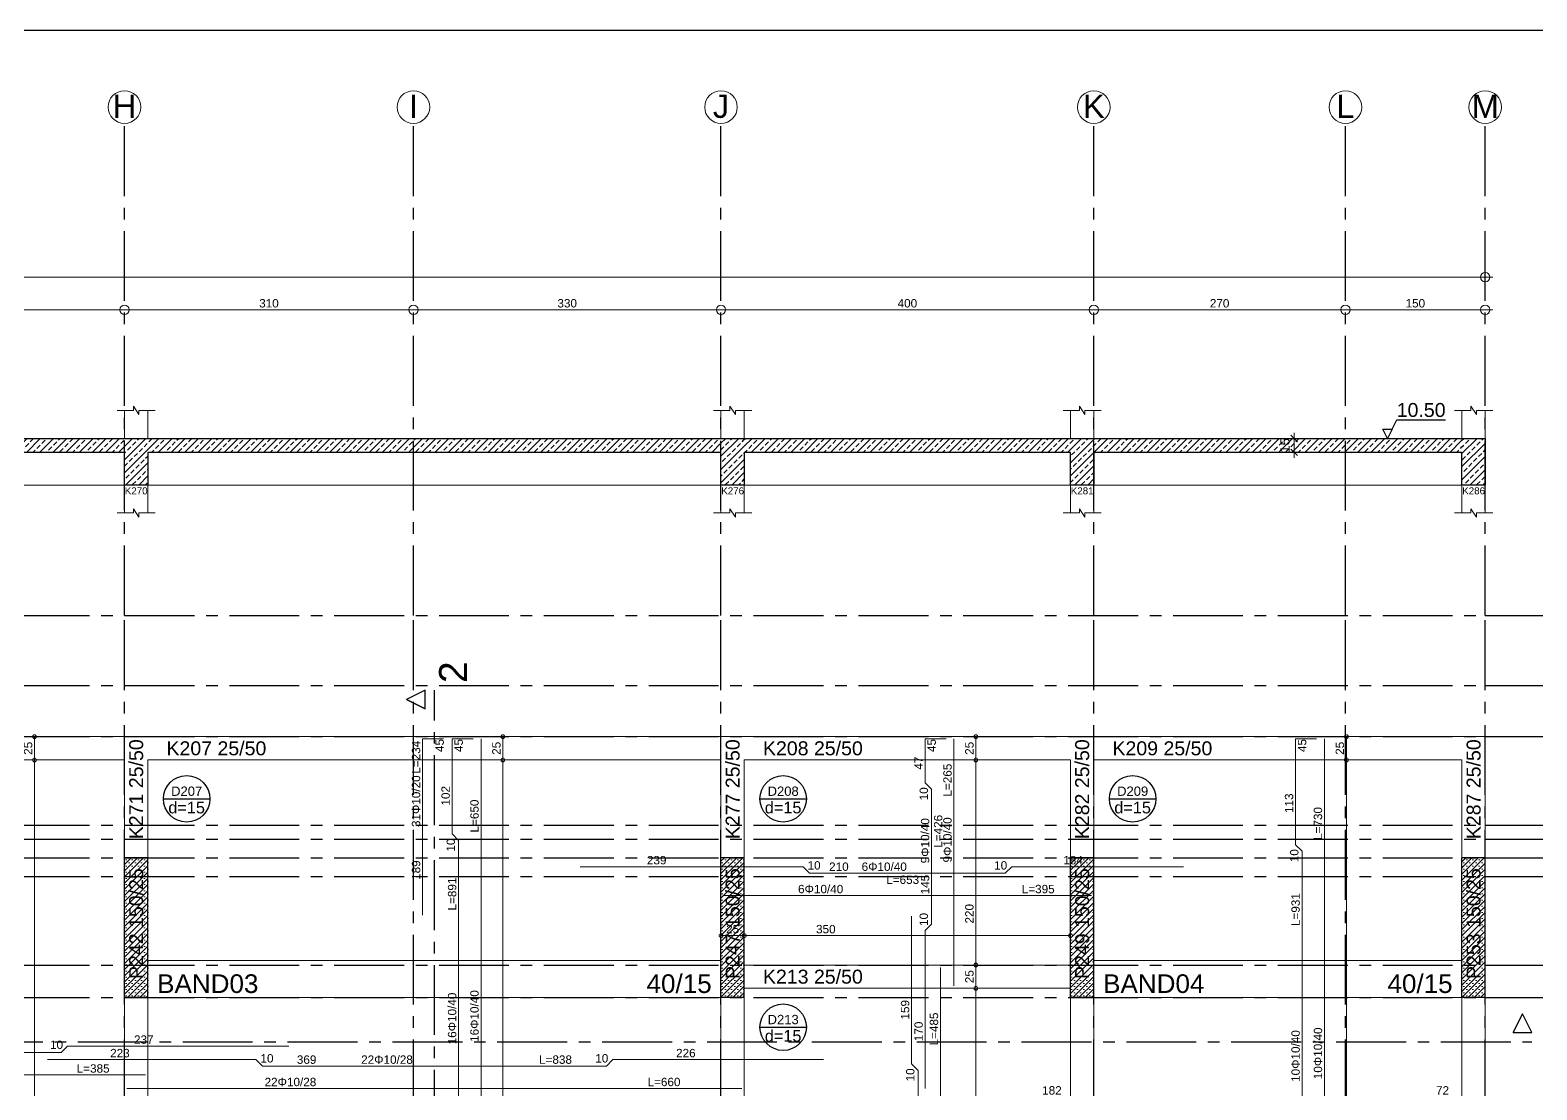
# Model space of a CAD drawing. Header units: millimetres. Extents: x 2232 to 85269, y -3593 to 5869.
# Drawn here: x 57435 to 59051, y 4732 to 5869 of the extents above; entities that cross this region are included whole.
import ezdxf

# ---------------------------------------------------------------- set-up
doc = ezdxf.new("R2010")
doc.units = ezdxf.units.MM
doc.linetypes.add('CENTER2', pattern=[112.5, 75, -12.5, 12.5, -12.5])
doc.linetypes.add('DASHDOT2', pattern=[12.7, 6.35, -3.175, 0, -3.175])
doc.layers.add('aks', color=251, linetype='DASHDOT2', lineweight=35)
for name, color, linetype in [('Donatı Topl. Uzun. Yazısı', 7, 'Continuous'), ('Donatı Uz. Yazısı', 7, 'Continuous'), ('Donatı Yazısı', 7, 'Continuous'), ('Donatı Çizgisi', 7, 'Continuous'), ('Döşeme', 7, 'Continuous'), ('Kiriş', 7, 'Continuous'), ('Panel', 7, 'Continuous'), ('Standart', 7, 'Continuous'), ('Ölçülendirme', 7, 'Continuous')]:
    doc.layers.add(name, color=color, linetype=linetype)
doc.styles.add('arial_1_18', font='arial.ttf', dxfattribs={"height": 0.2})
pattern_1 = [(45, (0, 0), (-7.071068, 7.071068), []), (45, (7.071, 0), (-7.071068, 7.071068), [5, -2.5])]
pattern_2 = [(45, (0, 0), (-3.314563, 3.314563), []), (45, (3.3146, 0), (-3.314563, 3.314563), [0, -4.6875])]

# ---------------------------------------------------------------- blocks, each defined once
blk = doc.blocks.new('IDE539Entity3861')
at = {"layer": 'Standart', "color": 159, "linetype": 'Continuous', "lineweight": -3}
for points in [[(3300, 1902.5), (3290, 1882.5)], [(3290, 1882.5), (3300, 1902.5)], [(3310, 1882.5), (3300, 1902.5)], [(3310, 1882.5), (3300, 1902.5)], [(3290, 1882.5), (3310, 1882.5)], [(3290, 1882.5), (3310, 1882.5)]]:
    blk.add_lwpolyline(points, dxfattribs=at)
at = {"layer": 'Standart', "color": 159, "linetype": 'CENTER2', "lineweight": -3}
blk.add_lwpolyline([(-50, 1872.5), (3310, 1872.5)], dxfattribs=at)
blk = doc.blocks.new('IDE539Entity3862')
at = {"layer": 'Standart', "linetype": 'Continuous', "lineweight": -3}
h = blk.add_hatch(dxfattribs=at)
h.set_pattern_fill('ANSI33', color=171, scale=40, style=0)
h.set_pattern_definition(pattern_1)
h.paths.add_polyline_path([(1800, 2505), (1460, 2505), (1460, 2520), (1800, 2520)])
h = blk.add_hatch(dxfattribs=at)
h.set_pattern_fill('ANSI33', color=171, scale=40, style=0)
h.set_pattern_definition(pattern_1)
h.paths.add_polyline_path([(1825, 2470), (1800, 2470), (1800, 2520), (1825, 2520)])
h = blk.add_hatch(dxfattribs=at)
h.set_pattern_fill('ANSI33', color=171, scale=40, style=0)
h.set_pattern_definition(pattern_1)
h.paths.add_polyline_path([(2440, 2505), (1825, 2505), (1825, 2520), (2440, 2520)])
h = blk.add_hatch(dxfattribs=at)
h.set_pattern_fill('ANSI33', color=171, scale=40, style=0)
h.set_pattern_definition(pattern_1)
h.paths.add_polyline_path([(2465, 2470), (2440, 2470), (2440, 2520), (2465, 2520)])
h = blk.add_hatch(dxfattribs=at)
h.set_pattern_fill('ANSI33', color=171, scale=40, style=0)
h.set_pattern_definition(pattern_1)
h.paths.add_polyline_path([(2815, 2505), (2465, 2505), (2465, 2520), (2815, 2520)])
h = blk.add_hatch(dxfattribs=at)
h.set_pattern_fill('ANSI33', color=171, scale=40, style=0)
h.set_pattern_definition(pattern_1)
h.paths.add_polyline_path([(2840, 2470), (2815, 2470), (2815, 2520), (2840, 2520)])
h = blk.add_hatch(dxfattribs=at)
h.set_pattern_fill('ANSI33', color=171, scale=40, style=0)
h.set_pattern_definition(pattern_1)
h.paths.add_polyline_path([(3235, 2505), (2840, 2505), (2840, 2520), (3235, 2520)])
h = blk.add_hatch(dxfattribs=at)
h.set_pattern_fill('ANSI33', color=171, scale=40, style=0)
h.set_pattern_definition(pattern_1)
h.paths.add_polyline_path([(3260, 2470), (3235, 2470), (3235, 2520), (3260, 2520)])
at = {"layer": 'Standart', "color": 1, "linetype": 'Continuous', "lineweight": 5}
for points in [[(1809.5, 2550), (1809.5, 2554.5)], [(1809.5, 2554.5), (1815.5, 2545.5)], [(2449.5, 2550), (2449.5, 2554.5)], [(2449.5, 2554.5), (2455.5, 2545.5)], [(2824.5, 2550), (2824.5, 2554.5)], [(2824.5, 2554.5), (2830.5, 2545.5)], [(3244.5, 2550), (3244.5, 2554.5)], [(3244.5, 2554.5), (3250.5, 2545.5)], [(1792, 2550), (1809.5, 2550)], [(1815.5, 2545.5), (1815.5, 2550)], [(1815.5, 2550), (1833, 2550)], [(2432, 2550), (2449.5, 2550)], [(2455.5, 2545.5), (2455.5, 2550)], [(2455.5, 2550), (2473, 2550)], [(2807, 2550), (2824.5, 2550)], [(2830.5, 2545.5), (2830.5, 2550)], [(2830.5, 2550), (2848, 2550)], [(3227, 2550), (3244.5, 2550)], [(3250.5, 2545.5), (3250.5, 2550)], [(3250.5, 2550), (3268, 2550)], [(3051.5, 2523.5), (3058.5, 2516.5)], [(3055, 2499), (3055, 2526)], [(3051, 2520), (3059, 2520)], [(3051.5, 2508.5), (3058.5, 2501.5)], [(3051, 2505), (3059, 2505)], [(1809.5, 2440), (1809.5, 2444.5)], [(1809.5, 2444.5), (1815.5, 2435.5)], [(2449.5, 2440), (2449.5, 2444.5)], [(2449.5, 2444.5), (2455.5, 2435.5)], [(2824.5, 2440), (2824.5, 2444.5)], [(2824.5, 2444.5), (2830.5, 2435.5)], [(3244.5, 2440), (3244.5, 2444.5)], [(3244.5, 2444.5), (3250.5, 2435.5)], [(1792, 2440), (1809.5, 2440)], [(1815.5, 2435.5), (1815.5, 2440)], [(1815.5, 2440), (1833, 2440)], [(2432, 2440), (2449.5, 2440)], [(2455.5, 2435.5), (2455.5, 2440)], [(2455.5, 2440), (2473, 2440)], [(2807, 2440), (2824.5, 2440)], [(2830.5, 2435.5), (2830.5, 2440)], [(2830.5, 2440), (2848, 2440)], [(3227, 2440), (3244.5, 2440)], [(3250.5, 2435.5), (3250.5, 2440)], [(3250.5, 2440), (3268, 2440)]]:
    blk.add_lwpolyline(points, dxfattribs=at)
at = {"layer": 'Standart', "color": 163, "linetype": 'Continuous', "lineweight": 5}
for points in [[(1800, 2520), (1800, 2550)], [(1825, 2520), (1825, 2550)], [(2440, 2520), (2440, 2550)], [(2465, 2520), (2465, 2550)], [(2815, 2520), (2815, 2550)], [(2840, 2520), (2840, 2550)], [(3235, 2520), (3235, 2550)], [(3260, 2520), (3260, 2550)], [(1460, 2470), (1800, 2470)], [(1800, 2440), (1800, 2470)], [(1825, 2440), (1825, 2470)], [(1825, 2470), (2440, 2470)], [(2440, 2440), (2440, 2470)], [(2465, 2470), (2815, 2470)], [(2465, 2440), (2465, 2470)], [(2815, 2440), (2815, 2470)], [(2840, 2440), (2840, 2470)], [(2840, 2470), (3235, 2470)], [(3235, 2440), (3235, 2470)], [(3260, 2440), (3260, 2470)]]:
    blk.add_lwpolyline(points, dxfattribs=at)
at = {"layer": 'Standart', "color": 253, "linetype": 'Continuous', "lineweight": -3}
for points in [[(3160, 2530), (3165, 2540)], [(3165, 2540), (3217.4, 2540)], [(3155, 2520), (3150, 2530)], [(3150, 2530), (3160, 2530)], [(3160, 2530), (3155, 2520)], [(3155, 2520), (3155, 2520)]]:
    blk.add_lwpolyline(points, dxfattribs=at)
at = {"layer": 'Standart', "color": 159, "linetype": 'Continuous', "lineweight": -3}
for points in [[(1460, 2520), (1800, 2520)], [(1800, 2520), (1825, 2520)], [(1825, 2520), (2440, 2520)], [(2440, 2520), (2465, 2520)], [(2465, 2520), (2815, 2520)], [(2815, 2520), (2840, 2520)], [(2840, 2520), (3235, 2520)], [(3235, 2520), (3260, 2520)], [(3260, 2520), (3260, 2470)], [(1800, 2505), (1460, 2505)], [(1800, 2470), (1800, 2505)], [(2440, 2505), (1825, 2505)], [(1825, 2505), (1825, 2470)], [(2440, 2470), (2440, 2505)], [(2815, 2505), (2465, 2505)], [(2465, 2505), (2465, 2470)], [(2815, 2470), (2815, 2505)], [(3235, 2505), (2840, 2505)], [(2840, 2505), (2840, 2470)], [(3235, 2470), (3235, 2505)], [(1825, 2470), (1800, 2470)], [(2465, 2470), (2440, 2470)], [(2840, 2470), (2815, 2470)], [(3260, 2470), (3235, 2470)]]:
    blk.add_lwpolyline(points, dxfattribs=at)
at = {"layer": 'Standart', "color": 253, "linetype": 'Continuous', "lineweight": -3, "style": 'arial_1_18'}
blk.add_text('10.50', height=15, dxfattribs=at).set_placement((3165, 2543))
at = {"layer": 'Standart', "color": 1, "linetype": 'Continuous', "lineweight": 5, "style": 'arial_1_18'}
blk.add_text('15', height=10, rotation=90, dxfattribs=at).set_placement((3050, 2504.7))
at = {"layer": 'Standart', "color": 250, "linetype": 'Continuous', "lineweight": 5, "style": 'arial_1_18'}
for s, p in [('K270', (1800.3, 2460)), ('K276', (2440.3, 2460)), ('K281', (2815.3, 2460)), ('K286', (3235.3, 2460))]:
    blk.add_text(s, height=7.5, dxfattribs=at).set_placement(p)
blk = doc.blocks.new('IDE539Entity3863')
at = {"layer": 'Standart', "color": 159, "linetype": 'Continuous', "lineweight": -3}
for points in [[(2122.5, 2250), (2102.5, 2240)], [(2122.5, 2250), (2102.5, 2240)], [(2122.5, 2230), (2122.5, 2250)], [(2122.5, 2230), (2122.5, 2250)], [(2102.5, 2240), (2122.5, 2230)], [(2122.5, 2230), (2102.5, 2240)], [(2122.5, 100), (2102.5, 90)], [(2122.5, 100), (2102.5, 90)], [(2122.5, 80), (2122.5, 100)], [(2122.5, 80), (2122.5, 100)], [(2102.5, 90), (2122.5, 80)], [(2122.5, 80), (2102.5, 90)]]:
    blk.add_lwpolyline(points, dxfattribs=at)
at = {"layer": 'Standart', "color": 159, "linetype": 'CENTER2', "lineweight": -3}
blk.add_lwpolyline([(2132.5, 80), (2132.5, 2250)], dxfattribs=at)
at = {"layer": 'Standart', "color": 250, "linetype": 'Continuous', "lineweight": -3, "style": 'arial_1_18'}
for p in [(2167.5, 2257.5), (2167.5, 49.2)]:
    blk.add_text('2', height=30, rotation=90, dxfattribs=at).set_placement(p)
blk = doc.blocks.new('IDE539Entity3873')
at = {"layer": 'Döşeme', "color": 117, "linetype": 'Continuous', "lineweight": -3}
blk.add_lwpolyline([(2856.7, 2133.3), (2906.7, 2133.3)], dxfattribs=at)
blk.add_circle((2881.7, 2133.3), 25, dxfattribs=at)
at = {"layer": 'Döşeme', "color": 178, "linetype": 'Continuous', "lineweight": -3, "style": 'arial_1_18'}
blk.add_text('D209', height=10, dxfattribs=at).set_placement((2865, 2136.5))
at = {"layer": 'Döşeme', "color": 164, "linetype": 'Continuous', "lineweight": -3, "style": 'arial_1_18'}
blk.add_text('d=15', height=12.5, dxfattribs=at).set_placement((2862, 2117.7))
blk = doc.blocks.new('IDE539Entity3874')
at = {"layer": 'Döşeme', "color": 117, "linetype": 'Continuous', "lineweight": -3}
blk.add_lwpolyline([(2481.7, 1888.3), (2531.7, 1888.3)], dxfattribs=at)
blk.add_circle((2506.7, 1888.3), 25, dxfattribs=at)
at = {"layer": 'Döşeme', "color": 178, "linetype": 'Continuous', "lineweight": -3, "style": 'arial_1_18'}
blk.add_text('D213', height=10, dxfattribs=at).set_placement((2490, 1891.5))
at = {"layer": 'Döşeme', "color": 164, "linetype": 'Continuous', "lineweight": -3, "style": 'arial_1_18'}
blk.add_text('d=15', height=12.5, dxfattribs=at).set_placement((2487, 1872.7))
blk = doc.blocks.new('IDE539Entity3875')
at = {"layer": 'Döşeme', "color": 117, "linetype": 'Continuous', "lineweight": -3}
blk.add_lwpolyline([(2481.7, 2133.3), (2531.7, 2133.3)], dxfattribs=at)
blk.add_circle((2506.7, 2133.3), 25, dxfattribs=at)
at = {"layer": 'Döşeme', "color": 178, "linetype": 'Continuous', "lineweight": -3, "style": 'arial_1_18'}
blk.add_text('D208', height=10, dxfattribs=at).set_placement((2490, 2136.5))
at = {"layer": 'Döşeme', "color": 164, "linetype": 'Continuous', "lineweight": -3, "style": 'arial_1_18'}
blk.add_text('d=15', height=12.5, dxfattribs=at).set_placement((2487, 2117.7))
blk = doc.blocks.new('IDE539Entity3876')
at = {"layer": 'Kiriş', "color": 4, "linetype": 'Continuous', "lineweight": 5}
blk.add_lwpolyline([(2465, 1930), (2815, 1930)], dxfattribs=at)
blk = doc.blocks.new('IDE539Entity3877')
at = {"layer": 'Kiriş', "color": 4, "linetype": 'Continuous', "lineweight": 5}
blk.add_lwpolyline([(2465, 1955), (2815, 1955)], dxfattribs=at)
blk = doc.blocks.new('IDE539Entity3878')
at = {"layer": 'Kiriş', "color": 159, "linetype": 'Continuous', "lineweight": 5, "style": 'arial_1_18'}
blk.add_text('K213 25/50', height=15, dxfattribs=at).set_placement((2485, 1935))
blk = doc.blocks.new('IDE539Entity3879')
at = {"layer": 'Döşeme', "color": 117, "linetype": 'Continuous', "lineweight": -3}
blk.add_lwpolyline([(1841.7, 2133.3), (1891.7, 2133.3)], dxfattribs=at)
blk.add_circle((1866.7, 2133.3), 25, dxfattribs=at)
at = {"layer": 'Döşeme', "color": 178, "linetype": 'Continuous', "lineweight": -3, "style": 'arial_1_18'}
blk.add_text('D207', height=10, dxfattribs=at).set_placement((1850, 2136.5))
at = {"layer": 'Döşeme', "color": 164, "linetype": 'Continuous', "lineweight": -3, "style": 'arial_1_18'}
blk.add_text('d=15', height=12.5, dxfattribs=at).set_placement((1847, 2117.7))
blk = doc.blocks.new('IDE539Entity3903')
at = {"layer": 'aks', "color": 251, "linetype": 'CENTER2', "lineweight": -3}
blk.add_lwpolyline([(3110, 2330), (3110, 2858)], dxfattribs=at)
blk = doc.blocks.new('IDE539Entity3904')
at = {"layer": 'aks', "color": 251, "linetype": 'CENTER2', "lineweight": -3}
blk.add_lwpolyline([(3110, 0), (3110, 2330)], dxfattribs=at)
blk = doc.blocks.new('IDE539Entity3907')
at = {"layer": 'aks', "color": 30, "linetype": 'Continuous', "lineweight": 5}
blk.add_circle((3110, 2875.5), 17.5, dxfattribs=at)
blk = doc.blocks.new('IDE539Entity3908')
at = {"layer": 'aks', "color": 1, "linetype": 'Continuous', "lineweight": 5, "style": 'arial_1_18'}
blk.add_text('L', height=25, dxfattribs=at).set_placement((3100.3, 2863.9))
blk = doc.blocks.new('IDE539Entity3910')
at = {"layer": 'aks', "color": 251, "linetype": 'CENTER2', "lineweight": -3}
blk.add_lwpolyline([(3260, 2330), (3260, 2858)], dxfattribs=at)
blk = doc.blocks.new('IDE539Entity3911')
at = {"layer": 'aks', "color": 251, "linetype": 'CENTER2', "lineweight": -3}
blk.add_lwpolyline([(3260, 0), (3260, 2330)], dxfattribs=at)
blk = doc.blocks.new('IDE539Entity3914')
at = {"layer": 'aks', "color": 30, "linetype": 'Continuous', "lineweight": 5}
blk.add_circle((3260, 2875.5), 17.5, dxfattribs=at)
blk = doc.blocks.new('IDE539Entity3915')
at = {"layer": 'aks', "color": 1, "linetype": 'Continuous', "lineweight": 5, "style": 'arial_1_18'}
blk.add_text('M', height=25, dxfattribs=at).set_placement((3245.5, 2863.9))
blk = doc.blocks.new('IDE539Entity3917')
at = {"layer": 'aks', "color": 251, "linetype": 'CENTER2', "lineweight": -3}
blk.add_lwpolyline([(2840, 2330), (2840, 2858)], dxfattribs=at)
blk = doc.blocks.new('IDE539Entity3918')
at = {"layer": 'aks', "color": 251, "linetype": 'CENTER2', "lineweight": -3}
blk.add_lwpolyline([(2840, 0), (2840, 2330)], dxfattribs=at)
blk = doc.blocks.new('IDE539Entity3921')
at = {"layer": 'aks', "color": 30, "linetype": 'Continuous', "lineweight": 5}
blk.add_circle((2840, 2875.5), 17.5, dxfattribs=at)
blk = doc.blocks.new('IDE539Entity3922')
at = {"layer": 'aks', "color": 1, "linetype": 'Continuous', "lineweight": 5, "style": 'arial_1_18'}
blk.add_text('K', height=25, dxfattribs=at).set_placement((2828.4, 2863.9))
blk = doc.blocks.new('IDE539Entity3924')
at = {"layer": 'aks', "color": 251, "linetype": 'CENTER2', "lineweight": -3}
blk.add_lwpolyline([(2110, 2330), (2110, 2858)], dxfattribs=at)
blk = doc.blocks.new('IDE539Entity3925')
at = {"layer": 'aks', "color": 251, "linetype": 'CENTER2', "lineweight": -3}
blk.add_lwpolyline([(2110, 0), (2110, 2330)], dxfattribs=at)
blk = doc.blocks.new('IDE539Entity3928')
at = {"layer": 'aks', "color": 30, "linetype": 'Continuous', "lineweight": 5}
blk.add_circle((2110, 2875.5), 17.5, dxfattribs=at)
blk = doc.blocks.new('IDE539Entity3929')
at = {"layer": 'aks', "color": 1, "linetype": 'Continuous', "lineweight": 5, "style": 'arial_1_18'}
blk.add_text('I', height=25, dxfattribs=at).set_placement((2105.1, 2863.9))
blk = doc.blocks.new('IDE539Entity3931')
at = {"layer": 'aks', "color": 251, "linetype": 'CENTER2', "lineweight": -3}
blk.add_lwpolyline([(2440, 2330), (2440, 2858)], dxfattribs=at)
blk = doc.blocks.new('IDE539Entity3932')
at = {"layer": 'aks', "color": 251, "linetype": 'CENTER2', "lineweight": -3}
blk.add_lwpolyline([(2440, 0), (2440, 2330)], dxfattribs=at)
blk = doc.blocks.new('IDE539Entity3935')
at = {"layer": 'aks', "color": 30, "linetype": 'Continuous', "lineweight": 5}
blk.add_circle((2440, 2875.5), 17.5, dxfattribs=at)
blk = doc.blocks.new('IDE539Entity3936')
at = {"layer": 'aks', "color": 1, "linetype": 'Continuous', "lineweight": 5, "style": 'arial_1_18'}
blk.add_text('J', height=25, dxfattribs=at).set_placement((2431.3, 2863.9))
blk = doc.blocks.new('IDE539Entity3938')
at = {"layer": 'aks', "color": 251, "linetype": 'CENTER2', "lineweight": -3}
blk.add_lwpolyline([(1800, 2330), (1800, 2858)], dxfattribs=at)
blk = doc.blocks.new('IDE539Entity3939')
at = {"layer": 'aks', "color": 251, "linetype": 'CENTER2', "lineweight": -3}
blk.add_lwpolyline([(1800, 0), (1800, 2330)], dxfattribs=at)
blk = doc.blocks.new('IDE539Entity3942')
at = {"layer": 'aks', "color": 30, "linetype": 'Continuous', "lineweight": 5}
blk.add_circle((1800, 2875.5), 17.5, dxfattribs=at)
blk = doc.blocks.new('IDE539Entity3943')
at = {"layer": 'aks', "color": 1, "linetype": 'Continuous', "lineweight": 5, "style": 'arial_1_18'}
blk.add_text('H', height=25, dxfattribs=at).set_placement((1787.4, 2863.9))
blk = doc.blocks.new('IDE539Entity4162')
at = {"layer": 'aks', "color": 251, "linetype": 'CENTER2', "lineweight": -3}
blk.add_lwpolyline([(3260, 1920), (3788, 1920)], dxfattribs=at)
blk = doc.blocks.new('IDE539Entity4163')
at = {"layer": 'aks', "color": 251, "linetype": 'CENTER2', "lineweight": -3}
blk.add_lwpolyline([(0, 1920), (3260, 1920)], dxfattribs=at)
blk = doc.blocks.new('IDE539Entity4169')
at = {"layer": 'aks', "color": 251, "linetype": 'CENTER2', "lineweight": -3}
blk.add_lwpolyline([(3260, 2070), (3788, 2070)], dxfattribs=at)
blk = doc.blocks.new('IDE539Entity4170')
at = {"layer": 'aks', "color": 251, "linetype": 'CENTER2', "lineweight": -3}
blk.add_lwpolyline([(0, 2070), (3260, 2070)], dxfattribs=at)
blk = doc.blocks.new('IDE539Entity4176')
at = {"layer": 'aks', "color": 251, "linetype": 'CENTER2', "lineweight": -3}
blk.add_lwpolyline([(3260, 2090), (3788, 2090)], dxfattribs=at)
blk = doc.blocks.new('IDE539Entity4177')
at = {"layer": 'aks', "color": 251, "linetype": 'CENTER2', "lineweight": -3}
blk.add_lwpolyline([(0, 2090), (3260, 2090)], dxfattribs=at)
blk = doc.blocks.new('IDE539Entity4183')
at = {"layer": 'aks', "color": 251, "linetype": 'CENTER2', "lineweight": -3}
blk.add_lwpolyline([(3260, 1955), (3788, 1955)], dxfattribs=at)
blk = doc.blocks.new('IDE539Entity4184')
at = {"layer": 'aks', "color": 251, "linetype": 'CENTER2', "lineweight": -3}
blk.add_lwpolyline([(0, 1955), (3260, 1955)], dxfattribs=at)
blk = doc.blocks.new('IDE539Entity4190')
at = {"layer": 'aks', "color": 251, "linetype": 'CENTER2', "lineweight": -3}
blk.add_lwpolyline([(3260, 2105), (3788, 2105)], dxfattribs=at)
blk = doc.blocks.new('IDE539Entity4191')
at = {"layer": 'aks', "color": 251, "linetype": 'CENTER2', "lineweight": -3}
blk.add_lwpolyline([(0, 2105), (3260, 2105)], dxfattribs=at)
blk = doc.blocks.new('IDE539Entity4197')
at = {"layer": 'aks', "color": 251, "linetype": 'CENTER2', "lineweight": -3}
blk.add_lwpolyline([(3260, 2050), (3788, 2050)], dxfattribs=at)
blk = doc.blocks.new('IDE539Entity4198')
at = {"layer": 'aks', "color": 251, "linetype": 'CENTER2', "lineweight": -3}
blk.add_lwpolyline([(0, 2050), (3260, 2050)], dxfattribs=at)
blk = doc.blocks.new('IDE539Entity4204')
at = {"layer": 'aks', "color": 251, "linetype": 'CENTER2', "lineweight": -3}
blk.add_lwpolyline([(3260, 2200), (3788, 2200)], dxfattribs=at)
blk = doc.blocks.new('IDE539Entity4205')
at = {"layer": 'aks', "color": 251, "linetype": 'CENTER2', "lineweight": -3}
blk.add_lwpolyline([(0, 2200), (3260, 2200)], dxfattribs=at)
blk = doc.blocks.new('IDE539Entity4211')
at = {"layer": 'aks', "color": 251, "linetype": 'CENTER2', "lineweight": -3}
blk.add_lwpolyline([(3260, 2255), (3788, 2255)], dxfattribs=at)
blk = doc.blocks.new('IDE539Entity4212')
at = {"layer": 'aks', "color": 251, "linetype": 'CENTER2', "lineweight": -3}
blk.add_lwpolyline([(0, 2255), (3260, 2255)], dxfattribs=at)
blk = doc.blocks.new('IDE539Entity4218')
at = {"layer": 'aks', "color": 251, "linetype": 'CENTER2', "lineweight": -3}
blk.add_lwpolyline([(3260, 2330), (3788, 2330)], dxfattribs=at)
blk = doc.blocks.new('IDE539Entity4219')
at = {"layer": 'aks', "color": 251, "linetype": 'CENTER2', "lineweight": -3}
blk.add_lwpolyline([(0, 2330), (3260, 2330)], dxfattribs=at)
blk = doc.blocks.new('IDE539Entity4297')
at = {"layer": 'Panel', "linetype": 'Continuous', "lineweight": 5}
h = blk.add_hatch(dxfattribs=at)
h.set_pattern_fill('SACNCR', color=163, scale=50, style=0)
h.set_pattern_definition(pattern_2)
h.paths.add_polyline_path([(1800, 1920), (1800, 2070), (1825, 2070), (1825, 1920)])
blk = doc.blocks.new('IDE539Entity4298')
at = {"layer": 'Panel', "color": 164, "linetype": 'Continuous', "lineweight": -3}
blk.add_lwpolyline([(1825, 1920), (1800, 1920)], dxfattribs=at)
blk = doc.blocks.new('IDE539Entity4299')
at = {"layer": 'Panel', "color": 164, "linetype": 'Continuous', "lineweight": -3}
blk.add_lwpolyline([(1825, 1920), (1825, 2070)], dxfattribs=at)
blk = doc.blocks.new('IDE539Entity4300')
at = {"layer": 'Panel', "color": 164, "linetype": 'Continuous', "lineweight": -3}
blk.add_lwpolyline([(1825, 2070), (1800, 2070)], dxfattribs=at)
blk = doc.blocks.new('IDE539Entity4301')
at = {"layer": 'Panel', "color": 164, "linetype": 'Continuous', "lineweight": -3}
blk.add_lwpolyline([(1800, 1920), (1800, 2070)], dxfattribs=at)
blk = doc.blocks.new('IDE539Entity4302')
at = {"layer": 'Panel', "color": 159, "linetype": 'Continuous', "lineweight": -3, "style": 'arial_1_18'}
blk.add_text('P242 150/25', height=15, rotation=90, dxfattribs=at).set_placement((1820, 1940))
blk = doc.blocks.new('IDE539Entity4303')
at = {"layer": 'Panel', "linetype": 'Continuous', "lineweight": 5}
h = blk.add_hatch(dxfattribs=at)
h.set_pattern_fill('SACNCR', color=163, scale=50, style=0)
h.set_pattern_definition(pattern_2)
h.paths.add_polyline_path([(2440, 1920), (2440, 2070), (2465, 2070), (2465, 1920)])
blk = doc.blocks.new('IDE539Entity4304')
at = {"layer": 'Panel', "color": 164, "linetype": 'Continuous', "lineweight": -3}
blk.add_lwpolyline([(2465, 1920), (2440, 1920)], dxfattribs=at)
blk = doc.blocks.new('IDE539Entity4305')
at = {"layer": 'Panel', "color": 164, "linetype": 'Continuous', "lineweight": -3}
blk.add_lwpolyline([(2465, 1920), (2465, 2070)], dxfattribs=at)
blk = doc.blocks.new('IDE539Entity4306')
at = {"layer": 'Panel', "color": 164, "linetype": 'Continuous', "lineweight": -3}
blk.add_lwpolyline([(2465, 2070), (2440, 2070)], dxfattribs=at)
blk = doc.blocks.new('IDE539Entity4307')
at = {"layer": 'Panel', "color": 164, "linetype": 'Continuous', "lineweight": -3}
blk.add_lwpolyline([(2440, 1920), (2440, 2070)], dxfattribs=at)
blk = doc.blocks.new('IDE539Entity4308')
at = {"layer": 'Panel', "color": 159, "linetype": 'Continuous', "lineweight": -3, "style": 'arial_1_18'}
blk.add_text('P247 150/25', height=15, rotation=90, dxfattribs=at).set_placement((2460, 1940))
blk = doc.blocks.new('IDE539Entity4309')
at = {"layer": 'Panel', "linetype": 'Continuous', "lineweight": 5}
h = blk.add_hatch(dxfattribs=at)
h.set_pattern_fill('SACNCR', color=163, scale=50, style=0)
h.set_pattern_definition(pattern_2)
h.paths.add_polyline_path([(2815, 1920), (2815, 2070), (2840, 2070), (2840, 1920)])
blk = doc.blocks.new('IDE539Entity4310')
at = {"layer": 'Panel', "color": 164, "linetype": 'Continuous', "lineweight": -3}
blk.add_lwpolyline([(2840, 1920), (2815, 1920)], dxfattribs=at)
blk = doc.blocks.new('IDE539Entity4311')
at = {"layer": 'Panel', "color": 164, "linetype": 'Continuous', "lineweight": -3}
blk.add_lwpolyline([(2840, 1920), (2840, 2070)], dxfattribs=at)
blk = doc.blocks.new('IDE539Entity4312')
at = {"layer": 'Panel', "color": 164, "linetype": 'Continuous', "lineweight": -3}
blk.add_lwpolyline([(2840, 2070), (2815, 2070)], dxfattribs=at)
blk = doc.blocks.new('IDE539Entity4313')
at = {"layer": 'Panel', "color": 164, "linetype": 'Continuous', "lineweight": -3}
blk.add_lwpolyline([(2815, 1920), (2815, 2070)], dxfattribs=at)
blk = doc.blocks.new('IDE539Entity4314')
at = {"layer": 'Panel', "color": 159, "linetype": 'Continuous', "lineweight": -3, "style": 'arial_1_18'}
blk.add_text('P249 150/25', height=15, rotation=90, dxfattribs=at).set_placement((2835, 1940))
blk = doc.blocks.new('IDE539Entity4315')
at = {"layer": 'Panel', "linetype": 'Continuous', "lineweight": 5}
h = blk.add_hatch(dxfattribs=at)
h.set_pattern_fill('SACNCR', color=163, scale=50, style=0)
h.set_pattern_definition(pattern_2)
h.paths.add_polyline_path([(3235, 1920), (3235, 2070), (3260, 2070), (3260, 1920)])
blk = doc.blocks.new('IDE539Entity4316')
at = {"layer": 'Panel', "color": 164, "linetype": 'Continuous', "lineweight": -3}
blk.add_lwpolyline([(3260, 1920), (3235, 1920)], dxfattribs=at)
blk = doc.blocks.new('IDE539Entity4317')
at = {"layer": 'Panel', "color": 164, "linetype": 'Continuous', "lineweight": -3}
blk.add_lwpolyline([(3260, 1920), (3260, 2070)], dxfattribs=at)
blk = doc.blocks.new('IDE539Entity4318')
at = {"layer": 'Panel', "color": 164, "linetype": 'Continuous', "lineweight": -3}
blk.add_lwpolyline([(3260, 2070), (3235, 2070)], dxfattribs=at)
blk = doc.blocks.new('IDE539Entity4319')
at = {"layer": 'Panel', "color": 164, "linetype": 'Continuous', "lineweight": -3}
blk.add_lwpolyline([(3235, 1920), (3235, 2070)], dxfattribs=at)
blk = doc.blocks.new('IDE539Entity4320')
at = {"layer": 'Panel', "color": 159, "linetype": 'Continuous', "lineweight": -3, "style": 'arial_1_18'}
blk.add_text('P253 150/25', height=15, rotation=90, dxfattribs=at).set_placement((3255, 1940))
blk = doc.blocks.new('IDE539Entity4381')
at = {"layer": 'Kiriş', "color": 4, "linetype": 'Continuous', "lineweight": 5}
blk.add_lwpolyline([(1825, 2070), (1825, 2175)], dxfattribs=at)
blk = doc.blocks.new('IDE539Entity4382')
at = {"layer": 'Kiriş', "color": 4, "linetype": 'Continuous', "lineweight": 5}
blk.add_lwpolyline([(1800, 2070), (1800, 2175)], dxfattribs=at)
blk = doc.blocks.new('IDE539Entity4383')
at = {"layer": 'Kiriş', "color": 159, "linetype": 'Continuous', "lineweight": 5, "style": 'arial_1_18'}
blk.add_text('K271 25/50', height=15, rotation=90, dxfattribs=at).set_placement((1820, 2090))
blk = doc.blocks.new('IDE539Entity4384')
at = {"layer": 'Kiriş', "color": 4, "linetype": 'Continuous', "lineweight": 5}
blk.add_lwpolyline([(2465, 2070), (2465, 2175)], dxfattribs=at)
blk = doc.blocks.new('IDE539Entity4385')
at = {"layer": 'Kiriş', "color": 4, "linetype": 'Continuous', "lineweight": 5}
blk.add_lwpolyline([(2440, 2070), (2440, 2175)], dxfattribs=at)
blk = doc.blocks.new('IDE539Entity4386')
at = {"layer": 'Kiriş', "color": 159, "linetype": 'Continuous', "lineweight": 5, "style": 'arial_1_18'}
blk.add_text('K277 25/50', height=15, rotation=90, dxfattribs=at).set_placement((2460, 2090))
blk = doc.blocks.new('IDE539Entity4387')
at = {"layer": 'Kiriş', "color": 4, "linetype": 'Continuous', "lineweight": 5}
blk.add_lwpolyline([(2840, 2070), (2840, 2175)], dxfattribs=at)
blk = doc.blocks.new('IDE539Entity4388')
at = {"layer": 'Kiriş', "color": 4, "linetype": 'Continuous', "lineweight": 5}
blk.add_lwpolyline([(2815, 2070), (2815, 2175)], dxfattribs=at)
blk = doc.blocks.new('IDE539Entity4389')
at = {"layer": 'Kiriş', "color": 159, "linetype": 'Continuous', "lineweight": 5, "style": 'arial_1_18'}
blk.add_text('K282 25/50', height=15, rotation=90, dxfattribs=at).set_placement((2835, 2090))
blk = doc.blocks.new('IDE539Entity4390')
at = {"layer": 'Kiriş', "color": 4, "linetype": 'Continuous', "lineweight": 5}
blk.add_lwpolyline([(3260, 2070), (3260, 2200)], dxfattribs=at)
blk = doc.blocks.new('IDE539Entity4391')
at = {"layer": 'Kiriş', "color": 4, "linetype": 'Continuous', "lineweight": 5}
blk.add_lwpolyline([(3235, 2070), (3235, 2175)], dxfattribs=at)
blk = doc.blocks.new('IDE539Entity4392')
at = {"layer": 'Kiriş', "color": 159, "linetype": 'Continuous', "lineweight": 5, "style": 'arial_1_18'}
blk.add_text('K287 25/50', height=15, rotation=90, dxfattribs=at).set_placement((3255, 2090))
blk = doc.blocks.new('IDE539Entity4423')
at = {"layer": 'Kiriş', "color": 4, "linetype": 'Continuous', "lineweight": 5}
blk.add_lwpolyline([(1460, 2175), (1800, 2175)], dxfattribs=at)
blk = doc.blocks.new('IDE539Entity4424')
at = {"layer": 'Kiriş', "color": 4, "linetype": 'Continuous', "lineweight": 5}
blk.add_lwpolyline([(1460, 2200), (1800, 2200)], dxfattribs=at)
blk = doc.blocks.new('IDE539Entity4426')
at = {"layer": 'Kiriş', "color": 4, "linetype": 'Continuous', "lineweight": 5}
blk.add_lwpolyline([(1825, 2175), (2440, 2175)], dxfattribs=at)
blk = doc.blocks.new('IDE539Entity4427')
at = {"layer": 'Kiriş', "color": 4, "linetype": 'Continuous', "lineweight": 5}
blk.add_lwpolyline([(1800, 2200), (2440, 2200)], dxfattribs=at)
blk = doc.blocks.new('IDE539Entity4428')
at = {"layer": 'Kiriş', "color": 159, "linetype": 'Continuous', "lineweight": 5, "style": 'arial_1_18'}
blk.add_text('K207 25/50', height=15, dxfattribs=at).set_placement((1845, 2180))
blk = doc.blocks.new('IDE539Entity4429')
at = {"layer": 'Kiriş', "color": 4, "linetype": 'Continuous', "lineweight": 5}
blk.add_lwpolyline([(2465, 2175), (2815, 2175)], dxfattribs=at)
blk = doc.blocks.new('IDE539Entity4430')
at = {"layer": 'Kiriş', "color": 4, "linetype": 'Continuous', "lineweight": 5}
blk.add_lwpolyline([(2440, 2200), (2840, 2200)], dxfattribs=at)
blk = doc.blocks.new('IDE539Entity4431')
at = {"layer": 'Kiriş', "color": 159, "linetype": 'Continuous', "lineweight": 5, "style": 'arial_1_18'}
blk.add_text('K208 25/50', height=15, dxfattribs=at).set_placement((2485, 2180))
blk = doc.blocks.new('IDE539Entity4432')
at = {"layer": 'Kiriş', "color": 4, "linetype": 'Continuous', "lineweight": 5}
blk.add_lwpolyline([(2840, 2175), (3235, 2175)], dxfattribs=at)
blk = doc.blocks.new('IDE539Entity4433')
at = {"layer": 'Kiriş', "color": 4, "linetype": 'Continuous', "lineweight": 5}
blk.add_lwpolyline([(2840, 2200), (3260, 2200)], dxfattribs=at)
blk = doc.blocks.new('IDE539Entity4434')
at = {"layer": 'Kiriş', "color": 159, "linetype": 'Continuous', "lineweight": 5, "style": 'arial_1_18'}
blk.add_text('K209 25/50', height=15, dxfattribs=at).set_placement((2860, 2180))
blk = doc.blocks.new('IDE539Entity4456')
at = {"layer": 'Kiriş', "color": 4, "linetype": 'Continuous', "lineweight": 5}
blk.add_lwpolyline([(1825, 1570), (1825, 1920)], dxfattribs=at)
blk = doc.blocks.new('IDE539Entity4457')
at = {"layer": 'Kiriş', "color": 4, "linetype": 'Continuous', "lineweight": 5}
blk.add_lwpolyline([(1800, 1570), (1800, 1920)], dxfattribs=at)
blk = doc.blocks.new('IDE539Entity4459')
at = {"layer": 'Kiriş', "color": 4, "linetype": 'Continuous', "lineweight": 5}
blk.add_lwpolyline([(2465, 1615), (2465, 1920)], dxfattribs=at)
blk = doc.blocks.new('IDE539Entity4460')
at = {"layer": 'Kiriş', "color": 4, "linetype": 'Continuous', "lineweight": 5}
blk.add_lwpolyline([(2440, 1615), (2440, 1920)], dxfattribs=at)
blk = doc.blocks.new('IDE539Entity4477')
at = {"layer": 'Kiriş', "color": 4, "linetype": 'Continuous', "lineweight": 5}
blk.add_lwpolyline([(2840, 1490), (2840, 1920)], dxfattribs=at)
blk = doc.blocks.new('IDE539Entity4478')
at = {"layer": 'Kiriş', "color": 4, "linetype": 'Continuous', "lineweight": 5}
blk.add_lwpolyline([(2815, 1490), (2815, 1920)], dxfattribs=at)
blk = doc.blocks.new('IDE539Entity4486')
at = {"layer": 'Kiriş', "color": 4, "linetype": 'Continuous', "lineweight": 5}
blk.add_lwpolyline([(3260, 1615), (3260, 1920)], dxfattribs=at)
blk = doc.blocks.new('IDE539Entity4487')
at = {"layer": 'Kiriş', "color": 4, "linetype": 'Continuous', "lineweight": 5}
blk.add_lwpolyline([(3235, 1615), (3235, 1920)], dxfattribs=at)
blk = doc.blocks.new('IDE539Entity4817')
at = {"layer": 'Kiriş', "color": 231, "linetype": 'Continuous', "lineweight": 5}
blk.add_lwpolyline([(2840, 1960), (3235, 1960)], dxfattribs=at)
blk = doc.blocks.new('IDE539Entity4818')
at = {"layer": 'Kiriş', "color": 231, "linetype": 'Continuous', "lineweight": 5}
blk.add_lwpolyline([(2815, 1920), (2840, 1920)], dxfattribs=at)
blk = doc.blocks.new('IDE539Entity4819')
at = {"layer": 'Kiriş', "color": 231, "linetype": 'Continuous', "lineweight": 5}
blk.add_lwpolyline([(2840, 1920), (3235, 1920)], dxfattribs=at)
blk = doc.blocks.new('IDE539Entity4820')
at = {"layer": 'Kiriş', "color": 231, "linetype": 'Continuous', "lineweight": 5}
blk.add_lwpolyline([(3235, 1920), (3260, 1920)], dxfattribs=at)
blk = doc.blocks.new('IDE539Entity4821')
at = {"layer": 'Kiriş', "color": 231, "linetype": 'Continuous', "lineweight": 5}
blk.add_lwpolyline([(2815, 1920), (2815, 1930)], dxfattribs=at)
blk = doc.blocks.new('IDE539Entity4822')
at = {"layer": 'Kiriş', "color": 231, "linetype": 'Continuous', "lineweight": 5}
blk.add_lwpolyline([(2815, 1955), (2815, 1960)], dxfattribs=at)
blk = doc.blocks.new('IDE539Entity4823')
at = {"layer": 'Kiriş', "color": 231, "linetype": 'Continuous', "lineweight": 5}
blk.add_lwpolyline([(3260, 1920), (3260, 1960)], dxfattribs=at)
blk = doc.blocks.new('IDE539Entity4824')
at = {"layer": 'Kiriş', "color": 166, "linetype": 'Continuous', "lineweight": 5, "style": 'arial_1_18'}
blk.add_text('BAND04', height=20, dxfattribs=at).set_placement((2850, 1925))
blk = doc.blocks.new('IDE539Entity4825')
at = {"layer": 'Kiriş', "color": 166, "linetype": 'Continuous', "lineweight": 5, "style": 'arial_1_18'}
blk.add_text('40/15', height=20, dxfattribs=at).set_placement((3155.1, 1925))
blk = doc.blocks.new('IDE539Entity4826')
at = {"layer": 'Kiriş', "color": 231, "linetype": 'Continuous', "lineweight": 5}
blk.add_lwpolyline([(1825, 1960), (2440, 1960)], dxfattribs=at)
blk = doc.blocks.new('IDE539Entity4827')
at = {"layer": 'Kiriş', "color": 231, "linetype": 'Continuous', "lineweight": 5}
blk.add_lwpolyline([(1800, 1920), (1825, 1920)], dxfattribs=at)
blk = doc.blocks.new('IDE539Entity4828')
at = {"layer": 'Kiriş', "color": 231, "linetype": 'Continuous', "lineweight": 5}
blk.add_lwpolyline([(1825, 1920), (2440, 1920)], dxfattribs=at)
blk = doc.blocks.new('IDE539Entity4829')
at = {"layer": 'Kiriş', "color": 231, "linetype": 'Continuous', "lineweight": 5}
blk.add_lwpolyline([(2440, 1920), (2465, 1920)], dxfattribs=at)
blk = doc.blocks.new('IDE539Entity4830')
at = {"layer": 'Kiriş', "color": 231, "linetype": 'Continuous', "lineweight": 5}
blk.add_lwpolyline([(1800, 1920), (1800, 1960)], dxfattribs=at)
blk = doc.blocks.new('IDE539Entity4831')
at = {"layer": 'Kiriş', "color": 231, "linetype": 'Continuous', "lineweight": 5}
blk.add_lwpolyline([(2465, 1920), (2465, 1930)], dxfattribs=at)
blk = doc.blocks.new('IDE539Entity4832')
at = {"layer": 'Kiriş', "color": 231, "linetype": 'Continuous', "lineweight": 5}
blk.add_lwpolyline([(2465, 1930), (2465, 1955)], dxfattribs=at)
blk = doc.blocks.new('IDE539Entity4833')
at = {"layer": 'Kiriş', "color": 231, "linetype": 'Continuous', "lineweight": 5}
blk.add_lwpolyline([(2465, 1955), (2465, 1960)], dxfattribs=at)
blk = doc.blocks.new('IDE539Entity4834')
at = {"layer": 'Kiriş', "color": 166, "linetype": 'Continuous', "lineweight": 5, "style": 'arial_1_18'}
blk.add_text('BAND03', height=20, dxfattribs=at).set_placement((1835, 1925))
blk = doc.blocks.new('IDE539Entity4835')
at = {"layer": 'Kiriş', "color": 166, "linetype": 'Continuous', "lineweight": 5, "style": 'arial_1_18'}
blk.add_text('40/15', height=20, dxfattribs=at).set_placement((2360.1, 1925))
blk = doc.blocks.new('IDE539Entity5141')
at = {"layer": 'Ölçülendirme', "color": 1, "linetype": 'Continuous', "lineweight": 5}
for points in [[(-8, 2693), (3268, 2693)], [(-8, 2658), (3268, 2658)]]:
    blk.add_lwpolyline(points, dxfattribs=at)
for centre in [(3260, 2693), (1800, 2658), (2110, 2658), (2440, 2658), (2840, 2658), (3110, 2658), (3260, 2658)]:
    blk.add_circle(centre, 5, dxfattribs=at)
at = {"layer": 'Ölçülendirme', "color": 1, "linetype": 'Continuous', "lineweight": 5, "style": 'arial_1_18'}
for s, p in [('310', (1944.5, 2660.5)), ('330', (2264.5, 2660.5)), ('400', (2629.5, 2660.5)), ('270', (2964.5, 2660.5)), ('150', (3174.5, 2660.5))]:
    blk.add_text(s, height=9, dxfattribs=at).set_placement(p)
blk = doc.blocks.new('IDE539Entity5156')
at = {"layer": 'Donatı Çizgisi', "color": 5, "linetype": 'Continuous', "lineweight": 5}
for points in [[(2119.8, 2008.5), (2119.8, 2197.5)], [(2119.8, 2197.5), (2142.3, 2197.5)], [(2151.5, 2095.6), (2151.5, 2197.5)], [(2151.5, 2197.5), (2174, 2197.5)], [(2182.5, 1547.5), (2182.5, 2197.5)], [(2659, 2150.6), (2659, 2197.5)], [(2659, 2197.5), (2681.5, 2197.5)], [(2690, 1932.5), (2690, 2197.5)], [(3056.5, 2084.1), (3056.5, 2197.5)], [(3056.5, 2197.5), (3079, 2197.5)], [(3087.5, 1467.5), (3087.5, 2197.5)], [(2666, 2143.6), (2659, 2150.6)], [(2666, 1999), (2666, 2143.6)], [(2158.5, 2088.6), (2151.5, 2095.6)], [(2158.5, 1691), (2158.5, 2088.6)], [(3063.5, 2077.1), (3056.5, 2084.1)], [(3063.5, 1627), (3063.5, 2077.1)], [(2288.8, 2060.5), (2528, 2060.5)], [(2528, 2060.5), (2535, 2053.5)], [(2535, 2053.5), (2745, 2053.5)], [(2745, 2053.5), (2752, 2060.5)], [(2752, 2060.5), (2936.3, 2060.5)], [(2442.5, 2029.5), (2837.5, 2029.5)], [(2644.5, 1849), (2644.5, 2007.5)], [(2659, 1992), (2666, 1999)], [(2659, 1822.5), (2659, 1992)], [(2675.5, 1467.5), (2675.5, 1952.5)], [(1528, 1861), (1732, 1861)], [(1732, 1861), (1739, 1868)], [(1739, 1868), (1976.3, 1868)], [(1717.5, 1853.5), (1941, 1853.5)], [(1941, 1853.5), (1948, 1846.5)], [(1948, 1846.5), (2317, 1846.5)], [(2317, 1846.5), (2324, 1853.5)], [(2324, 1853.5), (2550, 1853.5)], [(2651.5, 1842), (2644.5, 1849)], [(1437.5, 1837), (1822.5, 1837)], [(2651.5, 1578), (2651.5, 1842)], [(1802.5, 1822.5), (2462.5, 1822.5)]]:
    blk.add_lwpolyline(points, dxfattribs=at)
at = {"layer": 'Donatı Topl. Uzun. Yazısı', "color": 1, "linetype": 'Continuous', "lineweight": 5, "style": 'arial_1_18'}
for s, p in [('L=234', (2117.3, 2160.3)), ('L=265', (2687.5, 2135.7)), ('L=650', (2180, 2097.2)), ('L=730', (3085, 2089.2)), ('L=426', (2677.5, 2080.8)), ('L=891', (2156, 2013.5)), ('L=931', (3061, 1996.8)), ('L=485', (2673, 1868.7))]:
    blk.add_text(s, height=9, rotation=90, dxfattribs=at).set_placement(p)
for s, p in [('L=653', (2617.3, 2042)), ('L=395', (2762.7, 2032)), ('L=385', (1748.7, 1839.5)), ('L=838', (2244.8, 1849)), ('L=660', (2361.2, 1825))]:
    blk.add_text(s, height=9, dxfattribs=at).set_placement(p)
at = {"layer": 'Donatı Uz. Yazısı', "color": 5, "linetype": 'Continuous', "lineweight": 5, "style": 'arial_1_18'}
for s, p in [('45', (2142.6, 2183.5)), ('45', (2163, 2183.5)), ('45', (2670.5, 2183.5)), ('45', (3068, 2183.5)), ('47', (2656.5, 2164.6)), ('102', (2149, 2126.1)), ('10', (2662.1, 2131.7)), ('113', (3054, 2118.1)), ('10', (2154.6, 2076.7)), ('10', (3059.6, 2065.3)), ('189', (2117.3, 2046.3)), ('145', (2663.5, 2030.8)), ('10', (2662.1, 1996.9)), ('159', (2642, 1896.5)), ('170', (2656.5, 1873.3)), ('10', (2647.6, 1830.1))]:
    blk.add_text(s, height=9, rotation=90, dxfattribs=at).set_placement(p)
for s, p in [('239', (2360.5, 2063)), ('184', (2807.3, 2063)), ('10', (2532.9, 2057.4)), ('210', (2556, 2056)), ('10', (2733.1, 2057.4)), ('237', (1810.2, 1870.5)), ('10', (1720.1, 1864.9)), ('223', (1784.6, 1856)), ('10', (1945.9, 1850.4)), ('10', (2305.1, 1850.4)), ('226', (2391.8, 1856)), ('369', (1984.9, 1849)), ('182', (2784.6, 1816)), ('72', (3207.2, 1816))]:
    blk.add_text(s, height=9, dxfattribs=at).set_placement(p)
at = {"layer": 'Donatı Yazısı', "color": 5, "linetype": 'Continuous', "lineweight": 5, "style": 'arial_1_18'}
for s, p in [('31Φ10/20', (2117.3, 2103)), ('9Φ10/40', (2663.5, 2064.1)), ('9Φ10/40', (2687.5, 2065)), ('16Φ10/40', (2156, 1869.9)), ('16Φ10/40', (2180, 1872.5)), ('10Φ10/40', (3061, 1829.6)), ('10Φ10/40', (3085, 1832.5))]:
    blk.add_text(s, height=9, rotation=90, dxfattribs=at).set_placement(p)
for s, p in [('6Φ10/40', (2590.9, 2056)), ('6Φ10/40', (2522.7, 2032)), ('22Φ10/28', (2053.9, 1849)), ('22Φ10/28', (1950.3, 1825))]:
    blk.add_text(s, height=9, dxfattribs=at).set_placement(p)
blk = doc.blocks.new('IDE539Entity5157')
at = {"layer": 'Ölçülendirme', "color": 1, "linetype": 'Continuous', "lineweight": 5}
for points in [[(1703.5, 1545), (1703.5, 2200)], [(2206, 1545), (2206, 2200)], [(2713.5, 1930), (2713.5, 2200)], [(3111, 1465), (3111, 2200)], [(2440, 1986.5), (2815, 1986.5)], [(2713.5, 1465), (2713.5, 1930)]]:
    blk.add_lwpolyline(points, dxfattribs=at)
for centre in [(1703.5, 2200), (2206, 2200), (2713.5, 2200), (3111, 2200), (1703.5, 2175), (2206, 2175), (2713.5, 2175), (3111, 2175), (2440, 1986.5), (2465, 1986.5), (2815, 1986.5), (2713.5, 1955), (2713.5, 1930), (2713.5, 1930)]:
    blk.add_circle(centre, 2, dxfattribs=at)
at = {"layer": 'Ölçülendirme', "color": 1, "linetype": 'Continuous', "lineweight": 5, "style": 'arial_1_18'}
for s, p in [('25', (1701, 2180.5)), ('25', (2203.5, 2180.5)), ('25', (2711, 2180.5)), ('25', (3108.5, 2180.5)), ('220', (2711, 1999.5)), ('25', (2711, 1935.5))]:
    blk.add_text(s, height=9, rotation=90, dxfattribs=at).set_placement(p)
for s, p in [('25', (2445.5, 1989)), ('350', (2542, 1989))]:
    blk.add_text(s, height=9, dxfattribs=at).set_placement(p)

msp = doc.modelspace()

# ---------------------------------------------------------------- linework, layer by layer
msp.add_line((3332.4, 5868.7), (79990.7, 5868.7))

# ---------------------------------------------------------------- block references
at = {"layer": 'aks'}
for name in ['IDE539Entity3942', 'IDE539Entity3943', 'IDE539Entity3928', 'IDE539Entity3929', 'IDE539Entity3935', 'IDE539Entity3936', 'IDE539Entity3921', 'IDE539Entity3922', 'IDE539Entity3907', 'IDE539Entity3908', 'IDE539Entity3914', 'IDE539Entity3915', 'IDE539Entity3938', 'IDE539Entity3924', 'IDE539Entity3931', 'IDE539Entity3917', 'IDE539Entity3903', 'IDE539Entity3910', 'IDE539Entity4219', 'IDE539Entity3939', 'IDE539Entity3925', 'IDE539Entity3932', 'IDE539Entity3918', 'IDE539Entity3904', 'IDE539Entity3911', 'IDE539Entity4218', 'IDE539Entity4212', 'IDE539Entity4211', 'IDE539Entity4205', 'IDE539Entity4204', 'IDE539Entity4191', 'IDE539Entity4190', 'IDE539Entity4177', 'IDE539Entity4176', 'IDE539Entity4170', 'IDE539Entity4169', 'IDE539Entity4198', 'IDE539Entity4197', 'IDE539Entity4184', 'IDE539Entity4183', 'IDE539Entity4163', 'IDE539Entity4162']:
    msp.add_blockref(name, (55735.8, 2910.7), dxfattribs=at)
at = {"layer": 'Döşeme'}
for name in ['IDE539Entity3879', 'IDE539Entity3875', 'IDE539Entity3873', 'IDE539Entity3874']:
    msp.add_blockref(name, (55735.8, 2910.7), dxfattribs=at)
at = {"layer": 'Kiriş'}
for name in ['IDE539Entity4424', 'IDE539Entity4427', 'IDE539Entity4430', 'IDE539Entity4433', 'IDE539Entity4390', 'IDE539Entity4383', 'IDE539Entity4428', 'IDE539Entity4386', 'IDE539Entity4431', 'IDE539Entity4389', 'IDE539Entity4434', 'IDE539Entity4392', 'IDE539Entity4423', 'IDE539Entity4382', 'IDE539Entity4381', 'IDE539Entity4426', 'IDE539Entity4385', 'IDE539Entity4384', 'IDE539Entity4429', 'IDE539Entity4388', 'IDE539Entity4387', 'IDE539Entity4432', 'IDE539Entity4391', 'IDE539Entity4830', 'IDE539Entity4826', 'IDE539Entity4833', 'IDE539Entity4822', 'IDE539Entity4817', 'IDE539Entity4823', 'IDE539Entity4834', 'IDE539Entity4835', 'IDE539Entity3877', 'IDE539Entity4832', 'IDE539Entity3878', 'IDE539Entity4824', 'IDE539Entity4825', 'IDE539Entity3876', 'IDE539Entity4831', 'IDE539Entity4821', 'IDE539Entity4457', 'IDE539Entity4827', 'IDE539Entity4456', 'IDE539Entity4828', 'IDE539Entity4460', 'IDE539Entity4829', 'IDE539Entity4459', 'IDE539Entity4478', 'IDE539Entity4818', 'IDE539Entity4477', 'IDE539Entity4819', 'IDE539Entity4487', 'IDE539Entity4820', 'IDE539Entity4486']:
    msp.add_blockref(name, (55735.8, 2910.7), dxfattribs=at)
at = {"layer": 'Panel'}
for name in ['IDE539Entity4297', 'IDE539Entity4300', 'IDE539Entity4301', 'IDE539Entity4299', 'IDE539Entity4303', 'IDE539Entity4306', 'IDE539Entity4307', 'IDE539Entity4305', 'IDE539Entity4309', 'IDE539Entity4312', 'IDE539Entity4313', 'IDE539Entity4311', 'IDE539Entity4315', 'IDE539Entity4318', 'IDE539Entity4319', 'IDE539Entity4317', 'IDE539Entity4302', 'IDE539Entity4308', 'IDE539Entity4314', 'IDE539Entity4320', 'IDE539Entity4298', 'IDE539Entity4304', 'IDE539Entity4310', 'IDE539Entity4316']:
    msp.add_blockref(name, (55735.8, 2910.7), dxfattribs=at)
at = {"layer": 'Standart'}
for name in ['IDE539Entity5141', 'IDE539Entity3862', 'IDE539Entity5157', 'IDE539Entity5156', 'IDE539Entity3863', 'IDE539Entity3861']:
    msp.add_blockref(name, (55735.8, 2910.7), dxfattribs=at)

doc.saveas('drawing.dxf')
